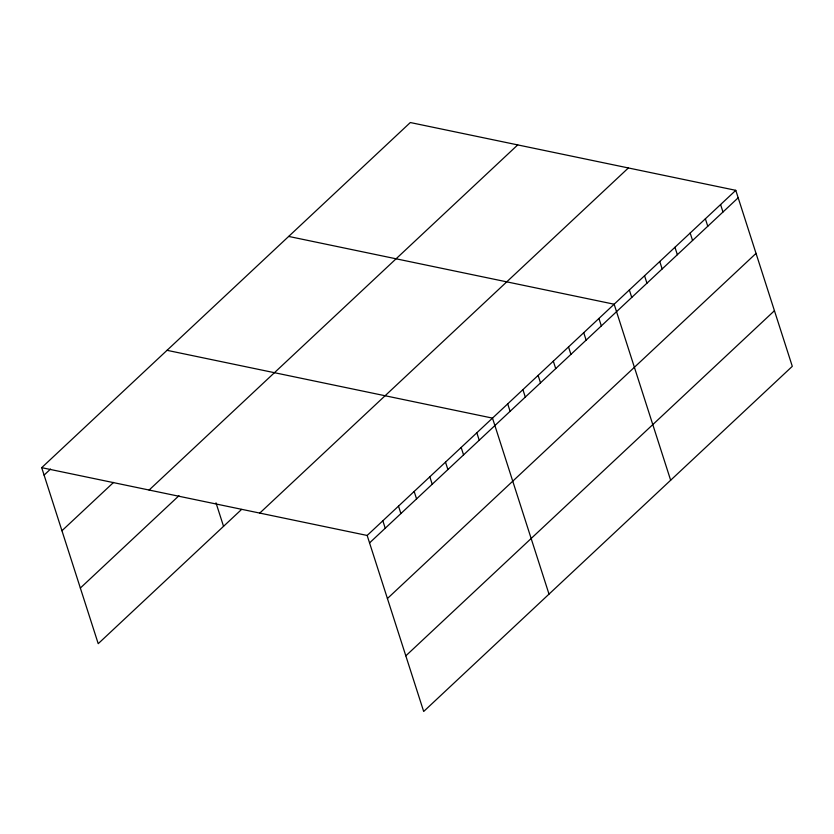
<?xml version="1.0" encoding="UTF-8"?>
<svg xmlns="http://www.w3.org/2000/svg" width="834" height="834" viewBox="0 0 834 834"><rect width="100%" height="100%" fill="white"/><g stroke="black" fill="none" stroke-linecap="round" stroke-linejoin="round"><path stroke-width="1.25" d="M41.7 467.666L410.318 122.535L735.786 190.329L792.3 366.334L423.682 711.465L367.168 535.459L41.7 467.666L98.214 643.671L241.599 509.418M44.087 475.109L50.54 469.062M61.945 530.737L113.56 482.417M149.109 490.038L517.726 144.907M80.345 588.043L178.956 495.719M259.77 513.087L628.388 167.957M367.168 535.459L735.786 190.329M369.556 542.903L738.184 197.773M387.414 598.531L756.042 253.39M405.824 655.837L774.442 310.707M288.679 236.429L614.147 304.222L670.651 480.228M167.029 350.322L492.498 418.115L549.012 594.121M720.586 204.57L722.974 212.003M705.376 218.8L707.764 226.243M690.177 233.04L692.564 240.484M674.967 247.281L677.354 254.714M659.767 261.511L662.154 268.955M644.557 275.752L646.944 283.185M629.347 289.982L631.745 297.425M598.937 318.463L601.324 325.896M583.737 332.693L586.125 340.136M568.527 346.934L570.915 354.377M553.328 361.174L555.715 368.607M538.118 375.404L540.505 382.848M522.908 389.645L525.305 397.088M507.708 403.885L510.095 411.318M476.839 432.783L479.227 440.227M461.171 447.451L463.558 454.895M445.502 462.119L447.889 469.563M429.833 476.787L432.221 484.231M414.164 491.455L416.562 498.899M398.506 506.123L400.893 513.567M382.837 520.791L385.225 528.235M215.996 502.839L223.543 526.327"/></g></svg>
